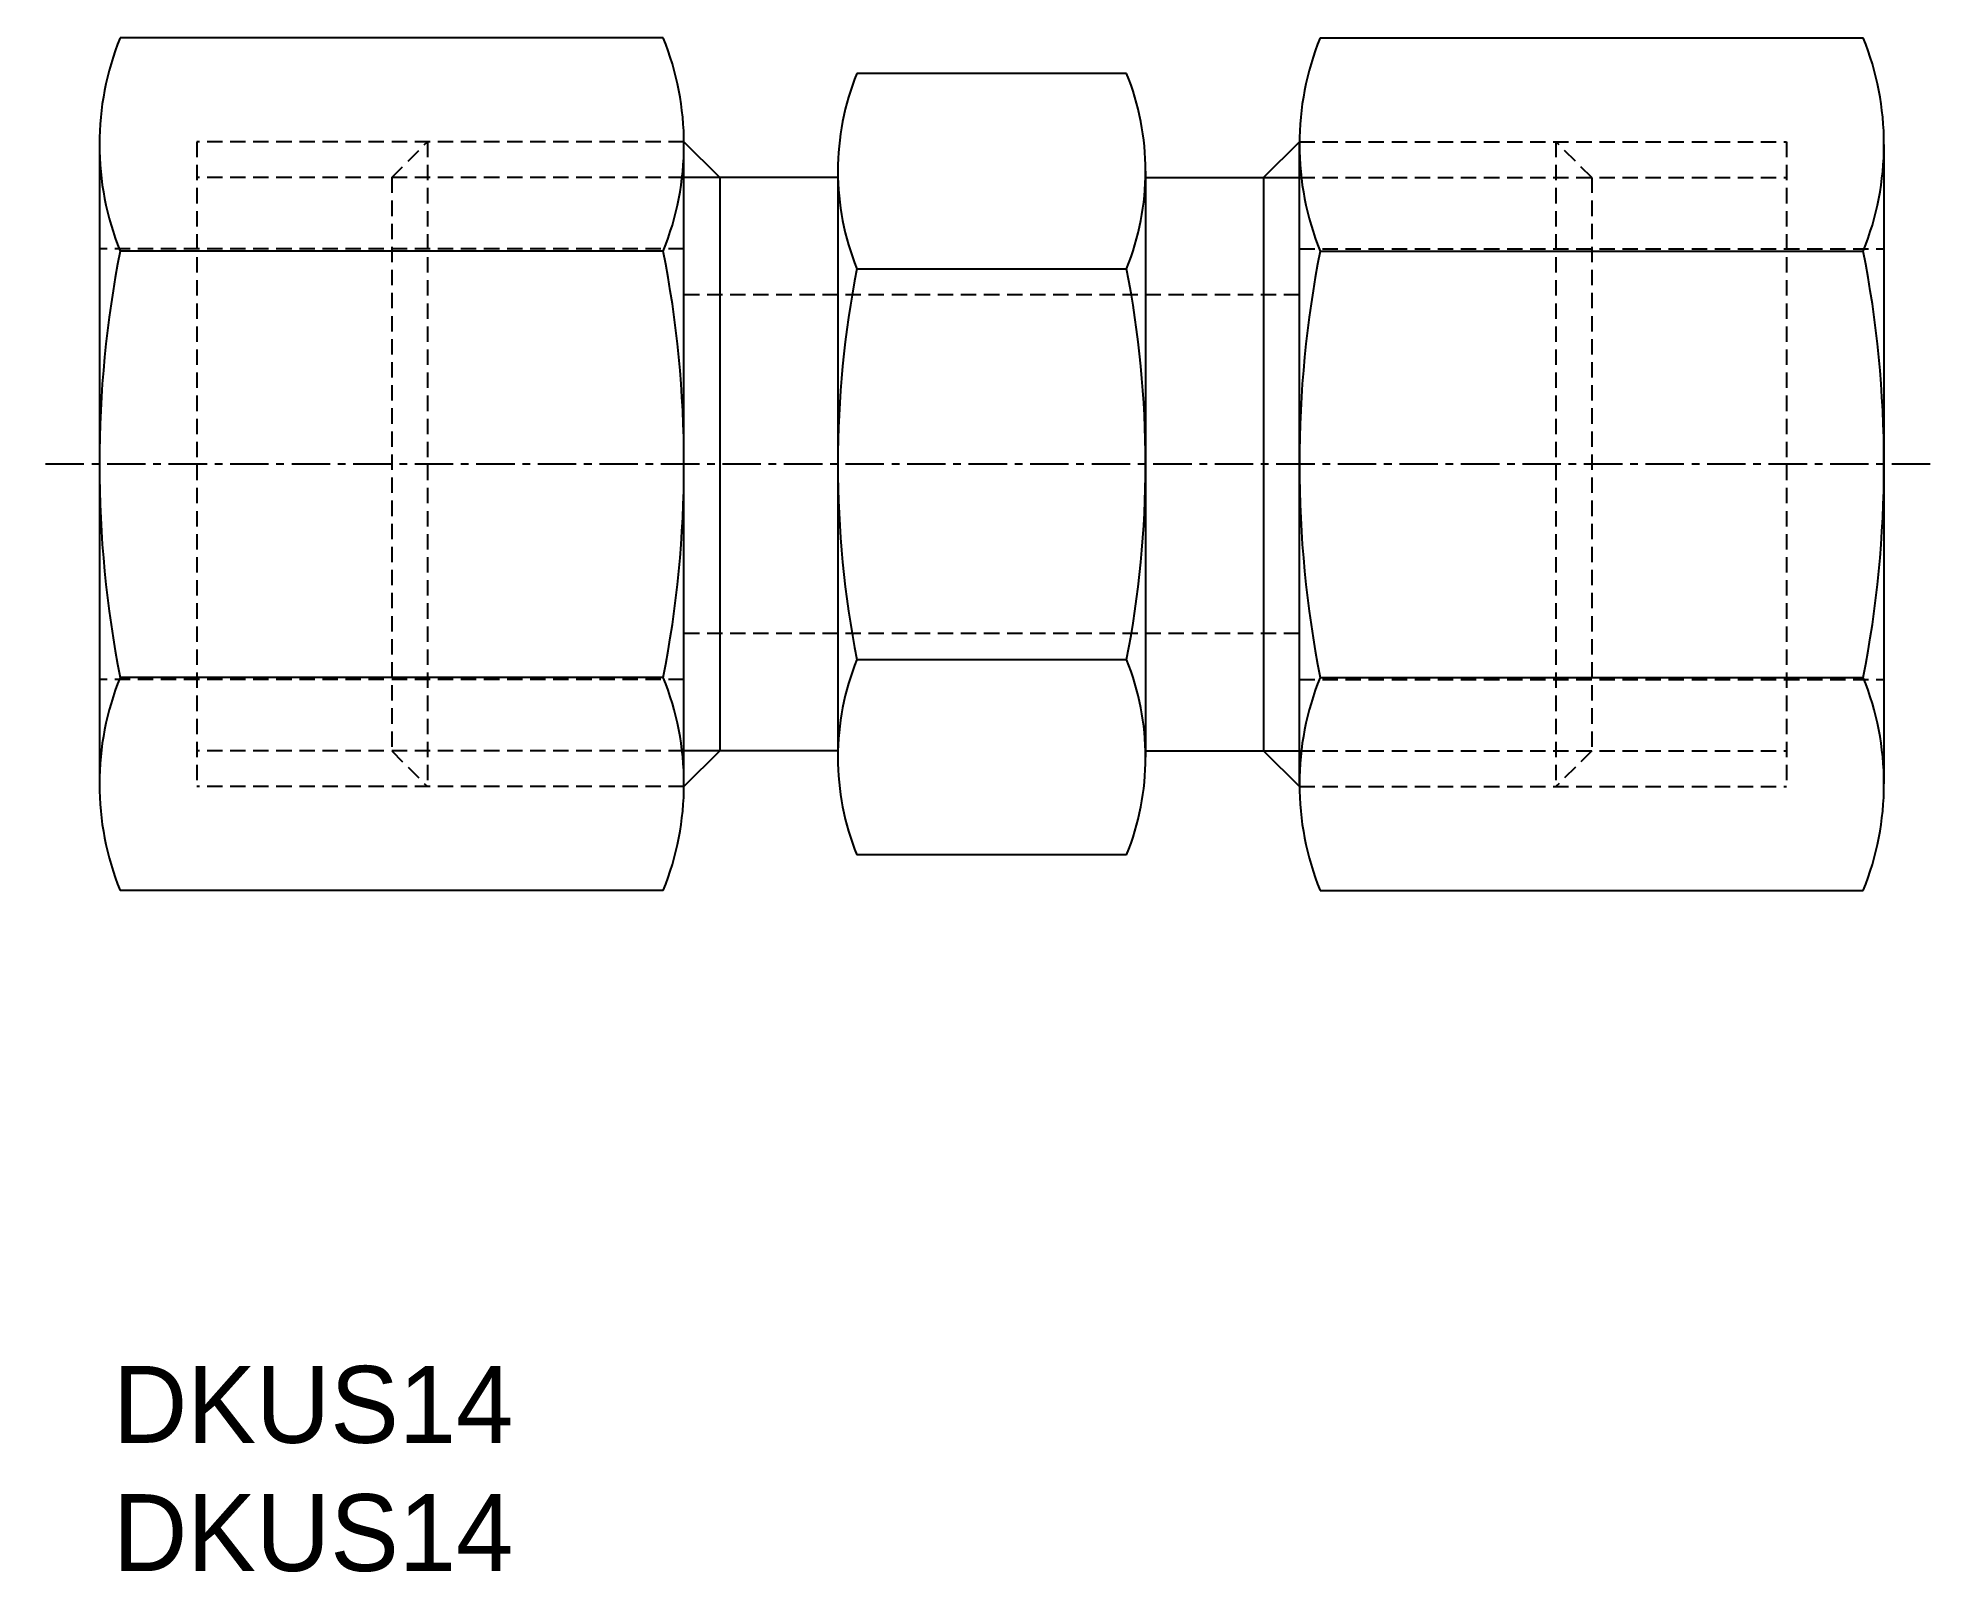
# Model space of a CAD drawing. Extents: x 145.9 to 207.4, y 196.8 to 246.7.
import ezdxf

# ---------------------------------------------------------------- set-up
doc = ezdxf.new("R2010")
doc.units = 0
doc.linetypes.add('CENTER', pattern=[2, 1.25, -0.25, 0.25, -0.25])
doc.linetypes.add('DASHED', pattern=[0.75, 0.5, -0.25])
doc.layers.get('0').update_dxf_attribs({"linetype": 'CONTINUOUS'})
doc.layers.add('CENTER', color=1, linetype='CENTER')

msp = doc.modelspace()

# ---------------------------------------------------------------- linework, layer by layer
for p, q in [((166.241, 246.66), (148.587, 246.66)), ((187.587, 246.66), (205.241, 246.66)), ((181.297, 245.505), (172.531, 245.505)), ((147.914, 243.196), (147.914, 232.803)), ((166.914, 232.803), (166.914, 243.281)), ((168.076, 242.119), (166.914, 243.281)), ((185.752, 242.119), (186.914, 243.281)), ((186.914, 232.803), (186.914, 243.281)), ((205.914, 243.196), (205.914, 232.803)), ((171.914, 242.33), (171.914, 223.277)), ((181.914, 242.33), (181.914, 223.277)), ((168.076, 242.119), (168.076, 223.488)), ((171.917, 242.119), (168.076, 242.119)), ((181.911, 242.119), (185.752, 242.119)), ((185.752, 242.119), (185.752, 223.488)), ((166.241, 239.732), (148.587, 239.732)), ((187.587, 239.732), (205.241, 239.732)), ((172.531, 239.154), (181.297, 239.154)), ((147.914, 232.803), (147.914, 222.411)), ((166.914, 222.411), (166.914, 232.803)), ((186.914, 222.411), (186.914, 232.803)), ((205.914, 232.803), (205.914, 222.411)), ((172.531, 226.453), (181.297, 226.453)), ((166.241, 225.875), (148.587, 225.875)), ((187.587, 225.875), (205.241, 225.875)), ((168.076, 223.488), (166.914, 222.326)), ((171.917, 223.488), (168.076, 223.488)), ((181.911, 223.488), (185.752, 223.488)), ((185.752, 223.488), (186.914, 222.326)), ((181.297, 220.102), (172.531, 220.102)), ((166.241, 218.947), (148.587, 218.947)), ((187.587, 218.947), (205.241, 218.947))]:
    msp.add_line(p, q)
at = {"color": 3, "linetype": 'DASHED'}
for p, q in [((166.914, 243.281), (151.081, 243.281)), ((151.081, 243.281), (151.081, 222.326)), ((157.414, 242.119), (158.576, 243.281)), ((158.576, 243.281), (158.576, 222.326)), ((186.914, 243.281), (202.747, 243.281)), ((195.252, 243.281), (195.252, 222.326)), ((196.414, 242.119), (195.252, 243.281)), ((202.747, 243.281), (202.747, 222.326)), ((166.914, 242.119), (151.081, 242.119)), ((157.414, 242.119), (157.414, 223.488)), ((186.914, 242.119), (202.747, 242.119)), ((196.414, 242.119), (196.414, 223.488)), ((166.914, 239.803), (147.914, 239.803)), ((186.914, 239.803), (205.914, 239.803)), ((186.914, 238.303), (166.914, 238.303)), ((186.914, 227.303), (166.914, 227.303)), ((166.914, 225.803), (147.914, 225.803)), ((186.914, 225.803), (205.914, 225.803)), ((166.914, 223.488), (151.081, 223.488)), ((157.414, 223.488), (158.576, 222.326)), ((186.914, 223.488), (202.747, 223.488)), ((196.414, 223.488), (195.252, 222.326)), ((166.914, 222.326), (151.081, 222.326)), ((186.914, 222.326), (202.747, 222.326))]:
    msp.add_line(p, q, dxfattribs=at)
at = {"color": 3, "linetype": 'CONTINUOUS'}
for p, q in [((168.076, 242.119), (166.914, 242.119)), ((185.752, 242.119), (186.914, 242.119)), ((168.076, 223.488), (166.914, 223.488)), ((185.752, 223.488), (186.914, 223.488))]:
    msp.add_line(p, q, dxfattribs=at)
for centre, radius, start, end in [((157.166, 243.196), 9.252, 158.01264, 201.98736), ((157.662, 243.196), 9.252, 338.01264, 21.98736), ((196.166, 243.196), 9.252, 158.01264, 201.98736), ((196.662, 243.196), 9.252, 338.01264, 21.98736), ((180.395, 242.33), 8.481, 158.01264, 201.98736), ((173.433, 242.33), 8.481, 338.01264, 21.98736), ((183.914, 232.803), 36, 168.9042, 191.0958), ((130.914, 232.803), 36, 348.9042, 11.0958), ((222.914, 232.803), 36, 168.9042, 191.0958), ((169.914, 232.803), 36, 348.9042, 11.0958), ((204.914, 232.803), 33, 168.9042, 191.0958), ((148.914, 232.803), 33, 348.9042, 11.0958), ((180.395, 223.277), 8.481, 158.01264, 201.98736), ((173.433, 223.277), 8.481, 338.01264, 21.98736), ((157.166, 222.411), 9.252, 158.01264, 201.98736), ((157.662, 222.411), 9.252, 338.01264, 21.98736), ((196.166, 222.411), 9.252, 158.01264, 201.98736), ((196.662, 222.411), 9.252, 338.01264, 21.98736)]:
    msp.add_arc(centre, radius, start, end)
at = {"layer": 'CENTER'}
msp.add_line((207.414, 232.803), (145.914, 232.803), dxfattribs=at)

# ---------------------------------------------------------------- texts
for p in [(148.358, 200.995), (148.358, 196.828)]:
    msp.add_text('DKUS14', height=2.5).set_placement(p)

doc.saveas('drawing.dxf')
